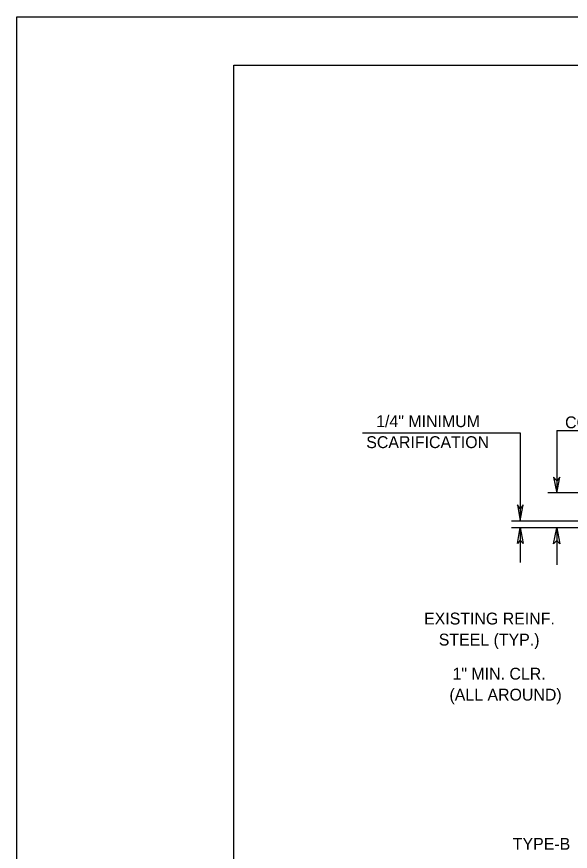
# Model space of a CAD drawing. Extents: x 528.19 to 531.15, y 154.44 to 156.28.
# Drawn here: x 528.191 to 528.667, y 155.558 to 156.276 of the extents above; entities that cross this region are included whole.
import ezdxf

# ---------------------------------------------------------------- set-up
doc = ezdxf.new("R2010")
doc.units = 0
for name, color, linetype in [('Level 1', 7, 'Continuous'), ('Level 2', 7, 'Continuous'), ('Level 41', 7, 'Continuous'), ('Level 5', 7, 'Continuous')]:
    doc.layers.add(name, color=color, linetype=linetype)

msp = doc.modelspace()

# ---------------------------------------------------------------- linework, layer by layer
at = {"layer": 'Level 1'}
for p, q in [((528.19094, 156.27559), (531.14928, 156.27559)), ((528.37762, 154.48392), (528.37762, 156.23392)), ((528.37762, 156.23392), (531.12762, 156.23392))]:
    msp.add_line(p, q, dxfattribs=at)
for points in [[(528.65518, 155.86581), (528.65781, 155.87959), (528.65518, 155.87631), (528.65256, 155.87959)], [(528.62369, 155.84186), (528.62631, 155.85564), (528.62369, 155.85236), (528.62139, 155.85564)], [(528.62369, 155.83629), (528.62631, 155.82251), (528.62369, 155.82546), (528.62139, 155.82251)], [(528.65518, 155.83596), (528.65781, 155.82218), (528.65518, 155.82513), (528.65256, 155.82218)]]:
    msp.add_lwpolyline(points, close=True, dxfattribs=at)
at = {"layer": 'Level 2'}
for p, q in [((528.48819, 155.91765), (528.62369, 155.91765)), ((528.62369, 155.91765), (528.62369, 155.84186)), ((528.65518, 155.91962), (528.74967, 155.91962)), ((528.65518, 155.91962), (528.65518, 155.86647)), ((528.64764, 155.86647), (528.69488, 155.86647)), ((528.61647, 155.84186), (528.69488, 155.84186)), ((528.61647, 155.83629), (528.69488, 155.83629)), ((528.62369, 155.83629), (528.62369, 155.8061)), ((528.65518, 155.83629), (528.65518, 155.80413))]:
    msp.add_line(p, q, dxfattribs=at)
at = {"layer": 'Level 41'}
msp.add_lwpolyline([(528.19094, 156.27559), (531.14928, 156.27559), (531.14928, 154.44226), (528.19094, 154.44226)], close=True, dxfattribs=at)

# ---------------------------------------------------------------- texts
at = {"layer": 'Level 5'}
for s, height, p in [('1/4" MINIMUM', 0.0102244, (528.5, 155.92257)), ('CONCRETE', 0.010224, (528.6624, 155.92159)), ('SCARIFICATION', 0.0102244, (528.49147, 155.90453)), ('EXISTING REINF.', 0.0102244, (528.54117, 155.75282)), ('STEEL (TYP.)', 0.0102244, (528.55381, 155.73472)), ('1" MIN. CLR.', 0.0102244, (528.56562, 155.70538)), ('(ALL AROUND)', 0.0102244, (528.56299, 155.68734)), ('TYPE-B', 0.010224, (528.61745, 155.55906))]:
    msp.add_text(s, height=height, dxfattribs=at).set_placement(p)

doc.saveas('drawing.dxf')
